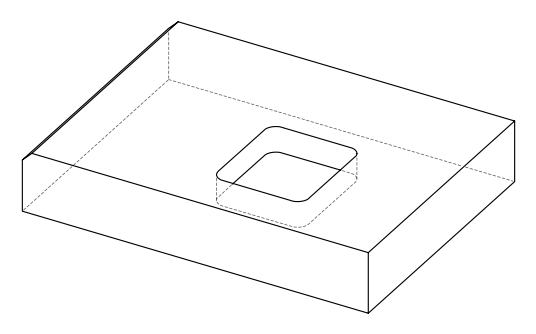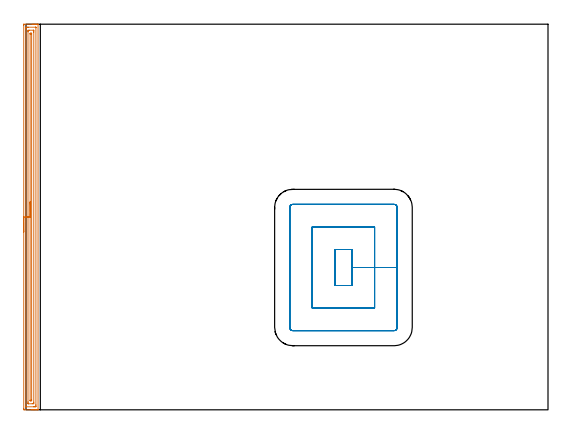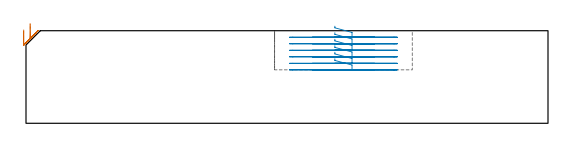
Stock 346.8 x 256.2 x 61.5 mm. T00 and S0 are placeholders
(PLAN: 2 operations, 1 tool changes, 16.3 min)
(1 AREA_MILL | FG_CHAMFER_SURFACE | UGT0205_001 | 8.39 min | 11564 mm3)
(2 MILL_RECTANGULAR_POCKET | POCKET_RECTANGULAR_STRAIGHT | UGT0201_136 | Follow Part, ap 5, ae 75% | 7.9 min | 243682 mm3)
(TOOL UGT0205_001 | Chamfer Mill 20 x 3 x 45 deg. | D20 FL50 Z2)
(TOOL UGT0201_136 | Carbide End Mill 20.0 | D20 FL30 Z4)
(OP 1 AREA_MILL)
G17 G21 G94 G90
T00 M6
G54
G17 G0 G90 X-1.5 Y118.1 S1061 M3
G43 Z71.5 H0
Z62.
G94 G1 Y118.138 Z61.128 F250.
Y118.252 Z60.264
Y118.441 Z59.412
Y118.703 Z58.58
Y119.037 Z57.774
Y119.44 Z57.
Y119.908 Z56.264
Y120.44 Z55.572
Y121.029 Z54.929
Y121.672 Z54.34
Y122.364 Z53.809
Y123.1 Z53.34
Y123.874 Z52.937
Y124.68 Z52.603
Y125.512 Z52.341
Y126.363 Z52.152
Y127.228 Z52.038
Y128.1 Z52.
Y255.606
X-1.494 Y256.125 Z52.003
X-1.491 Y256.19 Z52.006
X-1.421 Y256.2 Z52.076
X4.126 Z57.62
X4.71 Z58.207
X5.001 Z58.498
X5.586 Z59.083
X5.877 Z59.373
X6.46 Z59.959
X6.753 Z60.252
X7.629 Z61.128
X7.753 Z61.252
X7.879 Y256.197 Z61.371
X7.998 Y256.19 Z61.488
X8. Y256.051 Z61.5
Y0.147
X8.005 Y0.01 Z61.495
X7.879 Y0.003 Z61.371
X7.753 Y0. Z61.252
X7.046 Z60.545
X6.46 Z59.959
X5.877 Z59.373
X5.586 Z59.083
X5.001 Z58.498
X4.71 Z58.207
X4.126 Z57.62
X3.542 Z57.038
X-1.059 Z52.438
X-1.129 Y0.001 Z52.368
X-1.492 Y0.01 Z52.005
X-1.496 Y0.22 Z52.002
X-1.499 Y0.594 Z52.001
X-1.5 Y0.972 Z52.
Y128.1
X-0.086 Z53.414
Y252.931
X-0.085 Y253.651 Z53.415
X-0.083 Y253.822 Z53.417
X-0.079 Y254.174 Z53.421
X0.26 Y254.192 Z53.76
X0.623 Y254.197 Z54.123
X1.128 Y254.2 Z54.628
X1.499 Z54.999
X6.383 Z59.883
X6.529 Y254.197 Z60.029
X6.554 Y254.195 Z60.054
X6.576 Y254.191 Z60.076
X6.579 Y254.16 Z60.079
X6.583 Y253.995 Z60.083
X6.585 Y253.822 Z60.085
X6.586 Y3.269 Z60.086
X6.585 Y2.549 Z60.085
X6.583 Y2.377 Z60.083
X6.579 Y2.026 Z60.079
X6.24 Y2.008 Z59.74
X5.877 Y2.003 Z59.377
X5.372 Y2. Z58.872
X5.001 Z58.501
X0.117 Z53.617
X-0.029 Y2.003 Z53.471
X-0.054 Y2.005 Z53.446
X-0.076 Y2.009 Z53.424
X-0.079 Y2.04 Z53.421
X-0.084 Y2.205 Z53.416
X-0.085 Y2.377 Z53.415
X-0.086 Y128.1 Z53.414
X1.328 Z54.828
X1.329 Y251.148 Z54.829
X1.33 Y251.32 Z54.83
X1.336 Y252.039 Z54.836
X1.347 Y252.193 Z54.847
X2.374 Y252.2 Z55.874
X4.845 Y252.199 Z58.345
X5.001 Y252.195 Z58.501
X5.153 Y252.19 Z58.653
X5.164 Y252.039 Z58.664
X5.167 Y251.87 Z58.667
X5.171 Y251.148 Z58.671
Y250.975
Y5.052
X5.17 Y4.881 Z58.67
X5.164 Y4.161 Z58.664
X5.153 Y4.007 Z58.653
X4.126 Y4. Z57.626
X1.655 Y4.001 Z55.155
X1.499 Y4.005 Z54.999
X1.347 Y4.01 Z54.847
X1.336 Y4.161 Z54.836
X1.332 Y4.33 Z54.832
X1.329 Y5.052 Z54.829
Y5.226
X1.328 Y128.1 Z54.828
X2.743 Z56.243
Y249.364
X2.744 Y249.88 Z56.244
X2.746 Y250.053 Z56.246
X2.75 Y250.181 Z56.25
X2.84 Y250.19 Z56.34
X3.25 Y250.199 Z56.75
X3.305 Y250.2 Z56.805
X3.657 Y250.193 Z57.157
X3.74 Y250.19 Z57.24
X3.75 Y250.14 Z57.25
X3.753 Y250.078 Z57.253
X3.756 Y249.74 Z57.256
X3.757 Y6.836 Z57.257
X3.756 Y6.32 Z57.256
X3.754 Y6.147 Z57.254
X3.75 Y6.019 Z57.25
X3.66 Y6.01 Z57.16
X3.25 Y6.001 Z56.75
X3.195 Y6. Z56.695
X2.843 Y6.007 Z56.343
X2.76 Y6.01 Z56.26
X2.75 Y6.06 Z56.25
X2.747 Y6.122 Z56.247
X2.743 Y6.46 Z56.243
Y128.1
Y128.972 Z56.281
Y129.836 Z56.395
Y130.688 Z56.583
Y131.52 Z56.846
Y132.326 Z57.18
Y133.1 Z57.582
Y133.836 Z58.051
Y134.528 Z58.582
Y135.171 Z59.172
Y135.76 Z59.815
Y136.291 Z60.507
Y136.76 Z61.243
Y137.163 Z62.017
Y137.497 Z62.822
Y137.759 Z63.655
Y137.948 Z64.506
Y138.062 Z65.371
Y138.1 Z66.243
G0 Z71.5
M5
M2
(OP 2 MILL_RECTANGULAR_POCKET)
G17 G21 G94 G90
T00 M6
G54
G17 G0 G90 X205.2 Y86.618 S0 M3
G43 Z71.5 H0
Z64.5
G94 G1 Y82.6 Z63.423 F250.
X216.6 Z60.369
Y94.55 Z57.167
Y106.5 F500.
X205.2
Y82.6
X216.6
Y94.55
X231.6
Y121.5
X190.2
Y67.6
X231.6
Y94.55
X246.6
Y134.4
G3 X244.5 Y136.5 R2.1
G1 X177.3
G3 X175.2 Y134.4 R2.1
G1 Y54.7
G3 X177.3 Y52.6 R2.1
G1 X244.5
G3 X246.6 Y54.7 R2.1
G1 Y94.55
Y95.55
G0 X205.2 Y86.618 Z60.167
G1 Y82.6 Z59.09 F250.
X216.6 Z56.035
Y94.55 Z52.833
Y106.5 F500.
X205.2
Y82.6
X216.6
Y94.55
X231.6
Y121.5
X190.2
Y67.6
X231.6
Y94.55
X246.6
Y134.4
G3 X244.5 Y136.5 R2.1
G1 X177.3
G3 X175.2 Y134.4 R2.1
G1 Y54.7
G3 X177.3 Y52.6 R2.1
G1 X244.5
G3 X246.6 Y54.7 R2.1
G1 Y94.55
Y95.55
G0 X205.2 Y86.618 Z55.833
G1 Y82.6 Z54.757 F250.
X216.6 Z51.702
Y94.55 Z48.5
Y106.5 F500.
X205.2
Y82.6
X216.6
Y94.55
X231.6
Y121.5
X190.2
Y67.6
X231.6
Y94.55
X246.6
Y134.4
G3 X244.5 Y136.5 R2.1
G1 X177.3
G3 X175.2 Y134.4 R2.1
G1 Y54.7
G3 X177.3 Y52.6 R2.1
G1 X244.5
G3 X246.6 Y54.7 R2.1
G1 Y94.55
Y95.55
G0 X205.2 Y86.618 Z51.5
G1 Y82.6 Z50.423 F250.
X216.6 Z47.369
Y94.55 Z44.167
Y106.5 F500.
X205.2
Y82.6
X216.6
Y94.55
X231.6
Y121.5
X190.2
Y67.6
X231.6
Y94.55
X246.6
Y134.4
G3 X244.5 Y136.5 R2.1
G1 X177.3
G3 X175.2 Y134.4 R2.1
G1 Y54.7
G3 X177.3 Y52.6 R2.1
G1 X244.5
G3 X246.6 Y54.7 R2.1
G1 Y94.55
Y95.55
G0 X205.2 Y86.618 Z47.167
G1 Y82.6 Z46.09 F250.
X216.6 Z43.035
Y94.55 Z39.833
Y106.5 F500.
X205.2
Y82.6
X216.6
Y94.55
X231.6
Y121.5
X190.2
Y67.6
X231.6
Y94.55
X246.6
Y134.4
G3 X244.5 Y136.5 R2.1
G1 X177.3
G3 X175.2 Y134.4 R2.1
G1 Y54.7
G3 X177.3 Y52.6 R2.1
G1 X244.5
G3 X246.6 Y54.7 R2.1
G1 Y94.55
Y95.55
G0 X205.2 Y86.618 Z42.833
G1 Y82.6 Z41.757 F250.
X216.6 Z38.702
Y94.55 Z35.5
Y106.5 F500.
X205.2
Y82.6
X216.6
Y94.55
X231.6
Y121.5
X190.2
Y67.6
X231.6
Y94.55
X246.6
Y134.4
G3 X244.5 Y136.5 R2.1
G1 X177.3
G3 X175.2 Y134.4 R2.1
G1 Y54.7
G3 X177.3 Y52.6 R2.1
G1 X244.5
G3 X246.6 Y54.7 R2.1
G1 Y94.55
Y95.55
G0 Z71.5
M5
M2
